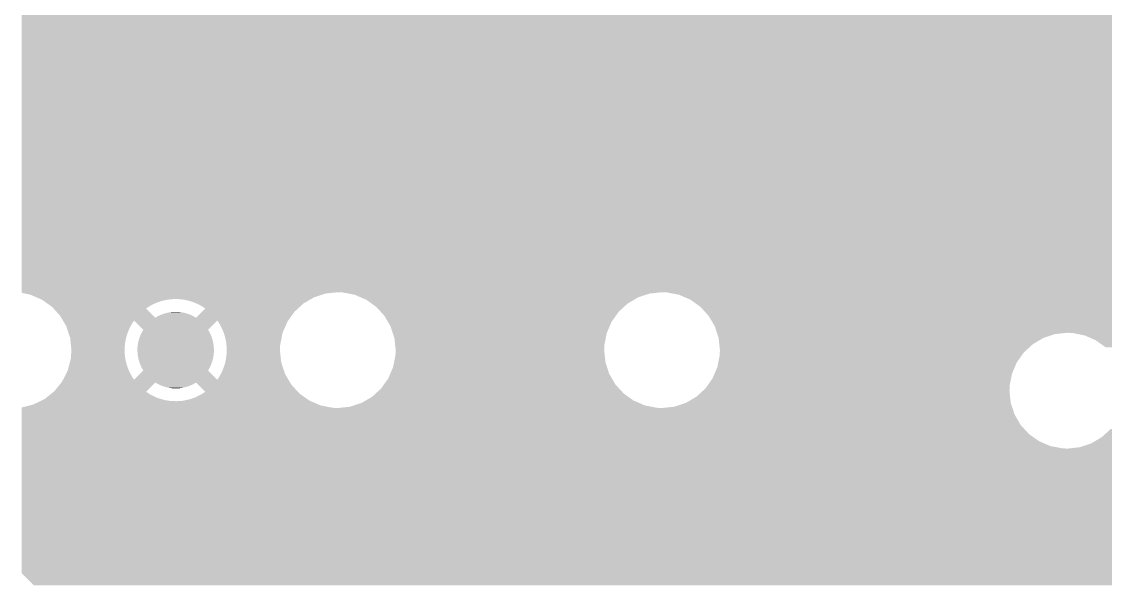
# Model space of a CAD drawing. Extents: x 295 to 953, y 10 to 290.
# Drawn here: x 796.34 to 815.87, y 124.88 to 135.03 of the extents above; entities that cross this region are included whole.
import ezdxf

# ---------------------------------------------------------------- set-up
doc = ezdxf.new("R2010")
doc.units = 0
doc.header["$LTSCALE"] = 5
doc.header["$MEASUREMENT"] = 0
doc.layers.add('PWR', color=7, linetype='CONTINUOUS')

msp = doc.modelspace()

# ---------------------------------------------------------------- linework, layer by layer
at = {"layer": 'PWR'}
for points in [[(796.342, 134.96), (796.342, 137.881), (839.135, 134.96), (839.135, 137.881)], [(796.342, 134.229), (796.342, 134.96), (839.135, 134.229), (839.135, 134.96)], [(796.342, 134.029), (796.342, 134.229), (839.158, 134.029), (839.135, 134.229)], [(796.342, 133.839), (796.342, 134.029), (839.227, 133.839), (839.158, 134.029)], [(796.342, 133.669), (796.342, 133.839), (839.337, 133.669), (839.227, 133.839)], [(796.342, 133.53), (796.342, 133.669), (839.483, 133.53), (839.337, 133.669)], [(796.342, 133.427), (796.342, 133.53), (839.657, 133.427), (839.483, 133.53)], [(796.342, 133.368), (796.342, 133.427), (839.85, 133.368), (839.657, 133.427)], [(796.342, 133.353), (796.342, 133.368), (840.011, 133.353), (839.85, 133.368)], [(796.342, 133.352), (796.342, 133.353), (862.053, 133.352), (862.052, 133.353)], [(796.342, 130.16), (796.342, 133.352), (862.053, 130.16), (862.053, 133.352)], [(796.342, 130.15), (796.342, 130.16), (801.945, 130.15), (802.038, 130.16)], [(796.343, 130.15), (796.342, 130.15), (801.941, 130.15), (801.945, 130.15)], [(796.4, 130.137), (796.343, 130.15), (801.819, 130.137), (801.941, 130.15)], [(796.504, 130.114), (796.4, 130.137), (801.748, 130.114), (801.819, 130.137)], [(796.61, 130.068), (796.504, 130.114), (801.609, 130.068), (801.748, 130.114)], [(796.682, 130.037), (796.61, 130.068), (801.557, 130.037), (801.609, 130.068)], [(802.13, 130.156), (802.038, 130.16), (807.842, 130.156), (807.88, 130.16)], [(802.228, 130.137), (802.13, 130.156), (807.661, 130.137), (807.842, 130.156)], [(802.346, 130.114), (802.228, 130.137), (807.59, 130.114), (807.661, 130.137)], [(802.452, 130.068), (802.346, 130.114), (807.451, 130.068), (807.59, 130.114)], [(802.549, 130.027), (802.452, 130.068), (807.381, 130.027), (807.451, 130.068)], [(807.972, 130.156), (807.88, 130.16), (831.21, 130.156), (831.248, 130.16)], [(808.07, 130.137), (807.972, 130.156), (831.029, 130.137), (831.21, 130.156)], [(808.188, 130.114), (808.07, 130.137), (830.958, 130.114), (831.029, 130.137)], [(808.294, 130.068), (808.188, 130.114), (830.819, 130.068), (830.958, 130.114)], [(808.366, 130.037), (808.294, 130.068), (830.767, 130.037), (830.819, 130.068)], [(796.691, 130.034), (796.682, 130.037), (799.031, 130.034), (799.097, 130.037)], [(796.707, 130.027), (796.691, 130.034), (798.978, 130.027), (799.031, 130.034)], [(796.709, 130.025), (796.707, 130.027), (798.966, 130.025), (798.978, 130.027)], [(796.727, 130.012), (796.709, 130.025), (798.902, 130.012), (798.966, 130.025)], [(796.752, 129.995), (796.727, 130.012), (798.839, 129.995), (798.902, 130.012)], [(796.783, 129.973), (796.752, 129.995), (798.777, 129.973), (798.839, 129.995)], [(796.82, 129.946), (796.783, 129.973), (798.717, 129.946), (798.777, 129.973)], [(796.863, 129.916), (796.82, 129.946), (798.659, 129.916), (798.717, 129.946)], [(796.886, 129.899), (796.863, 129.916), (798.633, 129.899), (798.659, 129.916)], [(796.903, 129.881), (796.886, 129.899), (798.604, 129.881), (798.633, 129.899)], [(796.916, 129.867), (796.903, 129.881), (798.583, 129.867), (798.604, 129.881)], [(797.035, 129.736), (796.916, 129.867), (798.713, 129.736), (798.583, 129.867)], [(799.162, 130.036), (799.097, 130.037), (801.555, 130.036), (801.557, 130.037)], [(799.228, 130.031), (799.162, 130.036), (801.546, 130.031), (801.555, 130.036)], [(799.293, 130.021), (799.228, 130.031), (801.528, 130.021), (801.546, 130.031)], [(799.356, 130.006), (799.293, 130.021), (801.503, 130.006), (801.528, 130.021)], [(799.419, 129.987), (799.356, 130.006), (801.47, 129.987), (801.503, 130.006)], [(799.48, 129.963), (799.419, 129.987), (801.43, 129.963), (801.47, 129.987)], [(799.493, 129.957), (799.48, 129.963), (801.419, 129.957), (801.43, 129.963)], [(799.54, 129.935), (799.493, 129.957), (801.395, 129.935), (801.419, 129.957)], [(799.597, 129.903), (799.54, 129.935), (801.36, 129.903), (801.395, 129.935)], [(799.593, 129.808), (799.651, 129.867), (801.257, 129.808), (801.321, 129.867)], [(799.651, 129.867), (799.597, 129.903), (801.321, 129.867), (801.36, 129.903)], [(802.647, 129.957), (802.549, 130.027), (807.261, 129.957), (807.381, 130.027)], [(802.728, 129.899), (802.647, 129.957), (807.198, 129.899), (807.261, 129.957)], [(802.812, 129.808), (802.728, 129.899), (807.099, 129.808), (807.198, 129.899)], [(808.375, 130.034), (808.366, 130.037), (828.241, 130.034), (828.307, 130.037)], [(808.391, 130.027), (808.375, 130.034), (828.188, 130.027), (828.241, 130.034)], [(808.393, 130.025), (808.391, 130.027), (828.176, 130.025), (828.188, 130.027)], [(808.411, 130.012), (808.393, 130.025), (828.112, 130.012), (828.176, 130.025)], [(808.436, 129.995), (808.411, 130.012), (828.049, 129.995), (828.112, 130.012)], [(808.467, 129.973), (808.436, 129.995), (827.987, 129.973), (828.049, 129.995)], [(808.504, 129.946), (808.467, 129.973), (827.927, 129.946), (827.987, 129.973)], [(808.547, 129.916), (808.504, 129.946), (827.869, 129.916), (827.927, 129.946)], [(808.57, 129.899), (808.547, 129.916), (827.843, 129.899), (827.869, 129.916)], [(808.587, 129.881), (808.57, 129.899), (827.814, 129.881), (827.843, 129.899)], [(808.6, 129.867), (808.587, 129.881), (827.793, 129.867), (827.814, 129.881)], [(808.719, 129.736), (808.6, 129.867), (827.923, 129.736), (827.793, 129.867)], [(797.056, 129.7), (797.035, 129.736), (798.749, 129.7), (798.713, 129.736)], [(797.085, 129.652), (797.056, 129.7), (801.146, 129.652), (801.18, 129.7)], [(797.117, 129.597), (797.085, 129.652), (798.332, 129.597), (798.368, 129.652)], [(798.534, 129.486), (798.368, 129.652), (799.7, 129.486), (799.866, 129.652)], [(798.749, 129.7), (798.782, 129.72), (799.485, 129.7), (799.451, 129.72)], [(798.782, 129.72), (798.799, 129.729), (799.451, 129.72), (799.436, 129.729)], [(798.799, 129.729), (798.833, 129.746), (799.436, 129.729), (799.4, 129.746)], [(798.833, 129.746), (798.851, 129.753), (799.4, 129.746), (799.385, 129.753)], [(798.851, 129.753), (798.885, 129.767), (799.385, 129.753), (799.347, 129.767)], [(798.885, 129.767), (798.904, 129.773), (799.347, 129.767), (799.331, 129.773)], [(798.904, 129.773), (798.94, 129.784), (799.331, 129.773), (799.293, 129.784)], [(798.94, 129.784), (798.96, 129.788), (799.293, 129.784), (799.277, 129.788)], [(798.96, 129.788), (798.995, 129.796), (799.277, 129.788), (799.236, 129.796)], [(798.995, 129.796), (799.017, 129.799), (799.236, 129.796), (799.221, 129.799)], [(799.017, 129.799), (799.051, 129.804), (799.221, 129.799), (799.178, 129.804)], [(799.051, 129.804), (799.079, 129.805), (799.178, 129.804), (799.165, 129.805)], [(799.079, 129.805), (799.108, 129.807), (799.165, 129.805), (799.108, 129.807)], [(799.485, 129.7), (799.593, 129.808), (801.18, 129.7), (801.257, 129.808)], [(799.882, 129.628), (799.866, 129.652), (801.129, 129.628), (801.146, 129.652)], [(802.877, 129.736), (802.812, 129.808), (807.048, 129.736), (807.099, 129.808)], [(802.941, 129.628), (802.877, 129.736), (806.971, 129.628), (807.048, 129.736)], [(808.74, 129.7), (808.719, 129.736), (827.959, 129.7), (827.923, 129.736)], [(808.769, 129.652), (808.74, 129.7), (830.356, 129.652), (830.39, 129.7)], [(808.801, 129.597), (808.769, 129.652), (827.542, 129.597), (827.578, 129.652)], [(797.147, 129.546), (797.117, 129.597), (798.303, 129.546), (798.332, 129.597)], [(797.149, 129.54), (797.147, 129.546), (798.3, 129.54), (798.303, 129.546)], [(797.168, 129.481), (797.149, 129.54), (798.272, 129.481), (798.3, 129.54)], [(797.188, 129.42), (797.168, 129.481), (798.248, 129.42), (798.272, 129.481)], [(798.511, 129.444), (798.534, 129.486), (799.724, 129.444), (799.7, 129.486)], [(799.892, 129.614), (799.882, 129.628), (801.123, 129.614), (801.129, 129.628)], [(799.925, 129.558), (799.892, 129.614), (801.099, 129.558), (801.123, 129.614)], [(799.954, 129.499), (799.925, 129.558), (801.073, 129.499), (801.099, 129.558)], [(799.979, 129.438), (799.954, 129.499), (801.047, 129.438), (801.073, 129.499)], [(802.989, 129.546), (802.941, 129.628), (806.936, 129.546), (806.971, 129.628)], [(803.028, 129.426), (802.989, 129.546), (806.884, 129.426), (806.936, 129.546)], [(808.831, 129.546), (808.801, 129.597), (827.513, 129.546), (827.542, 129.597)], [(808.833, 129.54), (808.831, 129.546), (827.51, 129.54), (827.513, 129.546)], [(808.852, 129.481), (808.833, 129.54), (827.482, 129.481), (827.51, 129.54)], [(808.869, 129.43), (808.852, 129.481), (827.462, 129.43), (827.482, 129.481)], [(797.209, 129.357), (797.188, 129.42), (798.229, 129.357), (798.248, 129.42)], [(797.216, 129.337), (797.209, 129.357), (798.224, 129.337), (798.229, 129.357)], [(797.22, 129.293), (797.216, 129.337), (798.214, 129.293), (798.224, 129.337)], [(797.227, 129.228), (797.22, 129.293), (798.204, 129.228), (798.214, 129.293)], [(798.437, 129.231), (798.446, 129.277), (799.797, 129.231), (799.787, 129.277)], [(798.446, 129.277), (798.449, 129.286), (799.787, 129.277), (799.785, 129.286)], [(798.449, 129.286), (798.462, 129.332), (799.785, 129.286), (799.772, 129.332)], [(798.462, 129.332), (798.465, 129.34), (799.772, 129.332), (799.769, 129.34)], [(798.465, 129.34), (798.482, 129.385), (799.769, 129.34), (799.752, 129.385)], [(798.482, 129.385), (798.486, 129.393), (799.752, 129.385), (799.749, 129.393)], [(798.486, 129.393), (798.506, 129.436), (799.749, 129.393), (799.728, 129.436)], [(798.506, 129.436), (798.511, 129.444), (799.728, 129.436), (799.724, 129.444)], [(799.984, 129.426), (799.979, 129.438), (801.042, 129.426), (801.047, 129.438)], [(800, 129.376), (799.984, 129.426), (801.032, 129.376), (801.042, 129.426)], [(800.016, 129.313), (800, 129.376), (801.02, 129.313), (801.032, 129.376)], [(800.028, 129.248), (800.016, 129.313), (801.007, 129.248), (801.02, 129.313)], [(803.058, 129.337), (803.028, 129.426), (806.866, 129.337), (806.884, 129.426)], [(803.071, 129.209), (803.058, 129.337), (806.841, 129.209), (806.866, 129.337)], [(808.877, 129.407), (808.869, 129.43), (814.963, 129.407), (815.183, 129.43)], [(808.899, 129.338), (808.877, 129.407), (814.754, 129.338), (814.963, 129.407)], [(808.9, 129.337), (808.899, 129.338), (814.752, 129.337), (814.754, 129.338)], [(808.911, 129.227), (808.9, 129.337), (814.564, 129.227), (814.752, 129.337)], [(815.274, 129.426), (815.183, 129.43), (827.46, 129.426), (827.462, 129.43)], [(815.307, 129.42), (815.274, 129.426), (827.458, 129.42), (827.46, 129.426)], [(815.491, 129.383), (815.307, 129.42), (827.447, 129.383), (827.458, 129.42)], [(815.553, 129.357), (815.491, 129.383), (827.439, 129.357), (827.447, 129.383)], [(815.693, 129.296), (815.553, 129.357), (827.425, 129.296), (827.439, 129.357)], [(815.698, 129.293), (815.693, 129.296), (827.424, 129.293), (827.425, 129.296)], [(815.789, 129.228), (815.698, 129.293), (827.414, 129.228), (827.424, 129.293)], [(797.234, 129.163), (797.227, 129.228), (798.198, 129.163), (798.204, 129.228)], [(797.232, 129.032), (797.237, 129.097), (798.201, 129.032), (798.197, 129.097)], [(797.239, 129.118), (797.234, 129.163), (798.197, 129.118), (798.198, 129.163)], [(797.237, 129.097), (797.239, 129.118), (798.197, 129.097), (798.197, 129.118)], [(798.428, 129.118), (798.429, 129.165), (799.806, 129.118), (799.804, 129.165)], [(798.428, 129.117), (798.428, 129.118), (799.806, 129.117), (799.806, 129.118)], [(798.43, 129.07), (798.428, 129.117), (799.805, 129.07), (799.806, 129.117)], [(798.429, 129.165), (798.43, 129.174), (799.804, 129.165), (799.804, 129.174)], [(798.43, 129.174), (798.436, 129.222), (799.804, 129.174), (799.798, 129.222)], [(798.43, 129.061), (798.43, 129.07), (799.804, 129.061), (799.805, 129.07)], [(798.436, 129.222), (798.437, 129.231), (799.798, 129.222), (799.797, 129.231)], [(800.032, 129.209), (800.028, 129.248), (800.999, 129.209), (801.007, 129.248)], [(800.03, 129.007), (800.036, 129.072), (801.007, 129.007), (801, 129.072)], [(800.035, 129.183), (800.032, 129.209), (800.998, 129.183), (800.999, 129.209)], [(800.037, 129.118), (800.035, 129.183), (800.995, 129.118), (800.998, 129.183)], [(800.036, 129.072), (800.037, 129.117), (801, 129.072), (800.995, 129.117)], [(800.037, 129.117), (800.037, 129.118), (800.995, 129.117), (800.995, 129.118)], [(803.081, 129.118), (803.071, 129.209), (806.837, 129.118), (806.841, 129.209)], [(803.077, 129.026), (803.081, 129.118), (806.847, 129.026), (806.837, 129.118)], [(808.923, 129.118), (808.911, 129.227), (814.445, 129.118), (814.564, 129.227)], [(808.919, 129.026), (808.921, 129.078), (814.364, 129.026), (814.401, 129.078)], [(808.921, 129.078), (808.923, 129.118), (814.401, 129.078), (814.445, 129.118)], [(815.873, 129.169), (815.789, 129.228), (827.409, 129.169), (827.414, 129.228)], [(797.195, 128.839), (797.212, 128.903), (798.24, 128.839), (798.222, 128.903)], [(797.212, 128.903), (797.226, 128.952), (798.222, 128.903), (798.212, 128.952)], [(797.226, 128.952), (797.227, 128.967), (798.212, 128.952), (798.209, 128.967)], [(797.227, 128.967), (797.232, 129.032), (798.209, 128.967), (798.201, 129.032)], [(798.436, 129.013), (798.43, 129.061), (799.799, 129.013), (799.804, 129.061)], [(798.437, 129.004), (798.436, 129.013), (799.797, 129.004), (799.799, 129.013)], [(798.447, 128.958), (798.437, 129.004), (799.788, 128.958), (799.797, 129.004)], [(798.449, 128.949), (798.447, 128.958), (799.785, 128.949), (799.788, 128.958)], [(798.462, 128.903), (798.449, 128.949), (799.772, 128.903), (799.785, 128.949)], [(798.465, 128.895), (798.462, 128.903), (799.769, 128.895), (799.772, 128.903)], [(798.482, 128.85), (798.465, 128.895), (799.752, 128.85), (799.769, 128.895)], [(799.986, 128.815), (800.005, 128.878), (801.046, 128.815), (801.025, 128.878)], [(800.005, 128.878), (800.01, 128.898), (801.025, 128.878), (801.019, 128.898)], [(800.01, 128.898), (800.02, 128.942), (801.019, 128.898), (801.014, 128.942)], [(800.02, 128.942), (800.03, 129.007), (801.014, 128.942), (801.007, 129.007)], [(803.034, 128.809), (803.052, 128.898), (806.89, 128.809), (806.861, 128.898)], [(803.052, 128.898), (803.077, 129.026), (806.861, 128.898), (806.847, 129.026)], [(808.876, 128.809), (808.894, 128.898), (814.235, 128.809), (814.273, 128.898)], [(808.894, 128.898), (808.919, 129.026), (814.273, 128.898), (814.364, 129.026)], [(797.127, 128.66), (797.157, 128.718), (798.319, 128.66), (798.288, 128.718)], [(797.157, 128.718), (797.168, 128.74), (798.288, 128.718), (798.279, 128.74)], [(797.168, 128.74), (797.178, 128.778), (798.279, 128.74), (798.262, 128.778)], [(797.178, 128.778), (797.195, 128.839), (798.262, 128.778), (798.24, 128.839)], [(798.368, 128.583), (798.534, 128.749), (799.866, 128.583), (799.7, 128.749)], [(798.485, 128.842), (798.482, 128.85), (799.748, 128.842), (799.752, 128.85)], [(798.506, 128.799), (798.485, 128.842), (799.728, 128.799), (799.748, 128.842)], [(798.51, 128.791), (798.506, 128.799), (799.724, 128.791), (799.728, 128.799)], [(798.534, 128.749), (798.51, 128.791), (799.7, 128.749), (799.724, 128.791)], [(799.902, 128.638), (799.931, 128.689), (801.117, 128.638), (801.087, 128.689)], [(799.931, 128.689), (799.934, 128.695), (801.087, 128.689), (801.085, 128.695)], [(799.934, 128.695), (799.962, 128.754), (801.085, 128.695), (801.066, 128.754)], [(799.962, 128.754), (799.986, 128.815), (801.066, 128.754), (801.046, 128.815)], [(802.947, 128.607), (802.982, 128.689), (806.977, 128.607), (806.929, 128.689)], [(802.982, 128.689), (803.034, 128.809), (806.929, 128.689), (806.89, 128.809)], [(808.789, 128.607), (808.827, 128.695), (814.169, 128.607), (814.186, 128.695)], [(808.827, 128.695), (808.876, 128.809), (814.186, 128.695), (814.235, 128.809)], [(796.927, 128.373), (797.059, 128.535), (798.588, 128.373), (798.749, 128.535)], [(797.059, 128.535), (797.067, 128.544), (801.178, 128.535), (801.172, 128.544)], [(797.067, 128.544), (797.087, 128.583), (801.172, 128.544), (801.149, 128.583)], [(797.087, 128.583), (797.098, 128.604), (798.368, 128.583), (798.354, 128.604)], [(797.098, 128.604), (797.127, 128.66), (798.354, 128.604), (798.319, 128.66)], [(798.783, 128.515), (798.749, 128.535), (799.452, 128.515), (799.485, 128.535)], [(798.798, 128.506), (798.783, 128.515), (799.435, 128.506), (799.452, 128.515)], [(798.834, 128.489), (798.798, 128.506), (799.401, 128.489), (799.435, 128.506)], [(798.85, 128.482), (798.834, 128.489), (799.383, 128.482), (799.401, 128.489)], [(798.887, 128.468), (798.85, 128.482), (799.349, 128.468), (799.383, 128.482)], [(799.521, 128.499), (799.485, 128.535), (801.199, 128.499), (801.178, 128.535)], [(799.651, 128.368), (799.521, 128.499), (801.318, 128.368), (801.199, 128.499)], [(799.866, 128.583), (799.902, 128.638), (801.149, 128.583), (801.117, 128.638)], [(802.82, 128.427), (802.87, 128.499), (807.106, 128.427), (807.041, 128.499)], [(802.87, 128.499), (802.947, 128.607), (807.041, 128.499), (806.977, 128.607)], [(808.662, 128.427), (808.699, 128.479), (814.142, 128.427), (814.144, 128.479)], [(808.699, 128.479), (808.789, 128.607), (814.144, 128.479), (814.169, 128.607)], [(796.799, 128.272), (796.834, 128.3), (798.754, 128.272), (798.695, 128.3)], [(796.834, 128.3), (796.875, 128.332), (798.695, 128.3), (798.637, 128.332)], [(796.875, 128.332), (796.92, 128.368), (798.637, 128.332), (798.583, 128.368)], [(796.92, 128.368), (796.927, 128.373), (798.583, 128.368), (798.588, 128.373)], [(798.903, 128.462), (798.887, 128.468), (799.33, 128.462), (799.349, 128.468)], [(798.942, 128.451), (798.903, 128.462), (799.294, 128.451), (799.33, 128.462)], [(798.957, 128.447), (798.942, 128.451), (799.274, 128.447), (799.294, 128.451)], [(798.998, 128.439), (798.957, 128.447), (799.239, 128.439), (799.274, 128.447)], [(799.013, 128.436), (798.998, 128.439), (799.217, 128.436), (799.239, 128.439)], [(799.056, 128.431), (799.013, 128.436), (799.183, 128.431), (799.217, 128.436)], [(799.069, 128.43), (799.056, 128.431), (799.155, 128.43), (799.183, 128.431)], [(799.126, 128.428), (799.069, 128.43), (799.126, 128.428), (799.155, 128.43)], [(799.457, 128.262), (799.517, 128.289), (801.451, 128.262), (801.414, 128.289)], [(799.517, 128.289), (799.575, 128.319), (801.414, 128.289), (801.371, 128.319)], [(799.575, 128.319), (799.602, 128.336), (801.371, 128.319), (801.348, 128.336)], [(799.602, 128.336), (799.631, 128.354), (801.348, 128.336), (801.331, 128.354)], [(799.631, 128.354), (799.651, 128.368), (801.331, 128.354), (801.318, 128.368)], [(802.657, 128.278), (802.72, 128.336), (807.271, 128.278), (807.19, 128.336)], [(802.72, 128.336), (802.82, 128.427), (807.19, 128.336), (807.106, 128.427)], [(808.499, 128.278), (808.618, 128.387), (814.151, 128.278), (814.14, 128.387)], [(808.618, 128.387), (808.662, 128.427), (814.14, 128.387), (814.142, 128.427)], [(796.342, 128.085), (796.343, 128.085), (801.917, 128.085), (801.914, 128.085)], [(796.343, 128.085), (796.486, 128.121), (801.914, 128.085), (801.73, 128.121)], [(796.486, 128.121), (796.556, 128.139), (801.73, 128.121), (801.689, 128.139)], [(796.556, 128.139), (796.675, 128.198), (801.689, 128.139), (801.552, 128.198)], [(796.675, 128.198), (796.677, 128.199), (799.137, 128.198), (799.072, 128.199)], [(796.677, 128.199), (796.688, 128.204), (799.072, 128.199), (799.006, 128.204)], [(796.688, 128.204), (796.709, 128.214), (799.006, 128.204), (798.942, 128.214)], [(796.709, 128.214), (796.739, 128.229), (798.942, 128.214), (798.878, 128.229)], [(796.739, 128.229), (796.754, 128.236), (798.878, 128.229), (798.854, 128.236)], [(796.754, 128.236), (796.769, 128.248), (798.854, 128.236), (798.815, 128.248)], [(796.769, 128.248), (796.799, 128.272), (798.815, 128.248), (798.754, 128.272)], [(799.137, 128.198), (799.203, 128.201), (801.552, 128.198), (801.544, 128.201)], [(799.203, 128.201), (799.256, 128.208), (801.544, 128.201), (801.527, 128.208)], [(799.256, 128.208), (799.268, 128.21), (801.527, 128.208), (801.525, 128.21)], [(799.268, 128.21), (799.332, 128.223), (801.525, 128.21), (801.507, 128.223)], [(799.332, 128.223), (799.395, 128.24), (801.507, 128.223), (801.482, 128.24)], [(799.395, 128.24), (799.457, 128.262), (801.482, 128.24), (801.451, 128.262)], [(802.076, 128.079), (802.257, 128.098), (807.788, 128.079), (807.69, 128.098)], [(802.257, 128.098), (802.328, 128.121), (807.69, 128.098), (807.572, 128.121)], [(802.328, 128.121), (802.467, 128.167), (807.572, 128.121), (807.466, 128.167)], [(802.467, 128.167), (802.538, 128.208), (807.466, 128.167), (807.369, 128.208)], [(802.538, 128.208), (802.657, 128.278), (807.369, 128.208), (807.271, 128.278)], [(807.88, 128.075), (808.099, 128.098), (814.194, 128.075), (814.186, 128.098)], [(808.099, 128.098), (808.309, 128.167), (814.186, 128.098), (814.163, 128.167)], [(808.309, 128.167), (808.311, 128.168), (814.163, 128.167), (814.163, 128.168)], [(808.311, 128.168), (808.499, 128.278), (814.163, 128.168), (814.151, 128.278)], [(796.342, 128.079), (796.342, 128.085), (801.946, 128.079), (801.917, 128.085)], [(796.342, 128.075), (796.342, 128.079), (802.038, 128.075), (801.946, 128.079)], [(796.342, 127.959), (796.342, 128.075), (814.232, 127.959), (814.194, 128.075)], [(796.342, 127.768), (796.342, 127.959), (814.343, 127.768), (814.232, 127.959)], [(802.038, 128.075), (802.076, 128.079), (807.88, 128.075), (807.788, 128.079)], [(796.342, 127.606), (796.342, 127.768), (814.492, 127.606), (814.343, 127.768)], [(815.801, 127.548), (815.962, 127.695), (847.822, 127.548), (847.705, 127.695)], [(796.342, 127.478), (796.342, 127.606), (814.672, 127.478), (814.492, 127.606)], [(815.611, 127.437), (815.726, 127.504), (847.935, 127.437), (847.857, 127.504)], [(815.726, 127.504), (815.801, 127.548), (847.857, 127.504), (847.822, 127.548)], [(796.342, 127.391), (796.342, 127.478), (814.874, 127.391), (814.672, 127.478)], [(796.342, 127.349), (796.342, 127.391), (815.091, 127.349), (814.874, 127.391)], [(796.342, 127.344), (796.342, 127.349), (815.183, 127.344), (815.091, 127.349)], [(796.342, 127.225), (796.342, 127.344), (848.254, 127.225), (848.043, 127.344)], [(815.183, 127.344), (815.19, 127.345), (848.043, 127.344), (848.042, 127.345)], [(815.19, 127.345), (815.402, 127.368), (848.042, 127.345), (848.016, 127.368)], [(815.402, 127.368), (815.611, 127.437), (848.016, 127.368), (847.935, 127.437)], [(796.342, 127.147), (796.342, 127.225), (848.485, 127.147), (848.254, 127.225)], [(796.342, 127.115), (796.342, 127.147), (848.726, 127.115), (848.485, 127.147)], [(796.342, 127.114), (796.342, 127.115), (848.774, 127.114), (848.726, 127.115)], [(796.342, 126.01), (796.342, 127.114), (862.053, 126.01), (862.053, 127.114)], [(796.342, 125.986), (796.342, 126.01), (848.531, 125.986), (848.774, 126.01)], [(796.342, 125.917), (796.342, 125.986), (848.298, 125.917), (848.531, 125.986)], [(796.342, 125.805), (796.342, 125.917), (848.082, 125.805), (848.298, 125.917)], [(796.342, 125.653), (796.342, 125.805), (847.891, 125.653), (848.082, 125.805)], [(796.342, 125.468), (796.342, 125.653), (847.732, 125.468), (847.891, 125.653)], [(796.342, 125.256), (796.342, 125.468), (847.612, 125.256), (847.732, 125.468)], [(796.342, 125.099), (796.342, 125.256), (847.559, 125.099), (847.612, 125.256)], [(796.416, 125.026), (796.342, 125.099), (847.534, 125.026), (847.559, 125.099)], [(796.559, 124.882), (796.416, 125.026), (847.515, 124.882), (847.534, 125.026)]]:
    msp.add_solid(points, dxfattribs=at)

doc.saveas('drawing.dxf')
